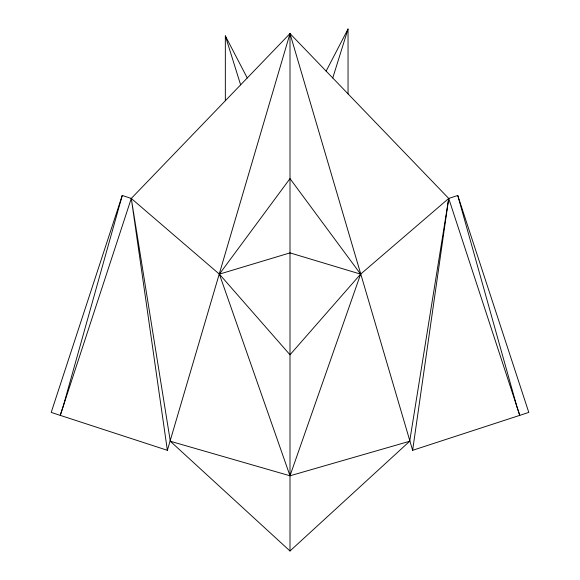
<?xml version="1.0" encoding="UTF-8"?>
<svg xmlns="http://www.w3.org/2000/svg" width="580" height="580" viewBox="0 0 580 580"><rect width="100%" height="100%" fill="white"/><g stroke="black" fill="none" stroke-linecap="round" stroke-linejoin="round"><path stroke-width="0.87" d="M412.634 450.305L448.717 198.44L290 33.567L131.283 198.44L60.247 415.367L51.2 412.409L122.242 195.475L131.283 198.44L219.378 274.137L290 354.793L360.622 274.137L448.717 198.44L457.758 195.475L528.8 412.409L412.634 450.305L290 33.567L167.366 450.305L60.247 415.367L63.198 406.319L122.242 195.475M167.366 450.305L131.283 198.44L170.317 441.257L290 551L409.683 441.257L448.717 198.44L519.752 415.367L516.802 406.319L457.758 195.475M332.753 77.981L348.043 29L348.043 93.859M409.683 441.257L290 475.788L219.378 274.137L290 178.611L360.622 274.137L290 475.788L170.317 441.257M326.134 71.108L348.043 29M219.378 274.137L290 252.887L360.622 274.137M225.337 100.731L225.337 35.873L247.247 77.981M225.337 35.873L240.627 84.854M290 33.567L290 551"/></g></svg>
